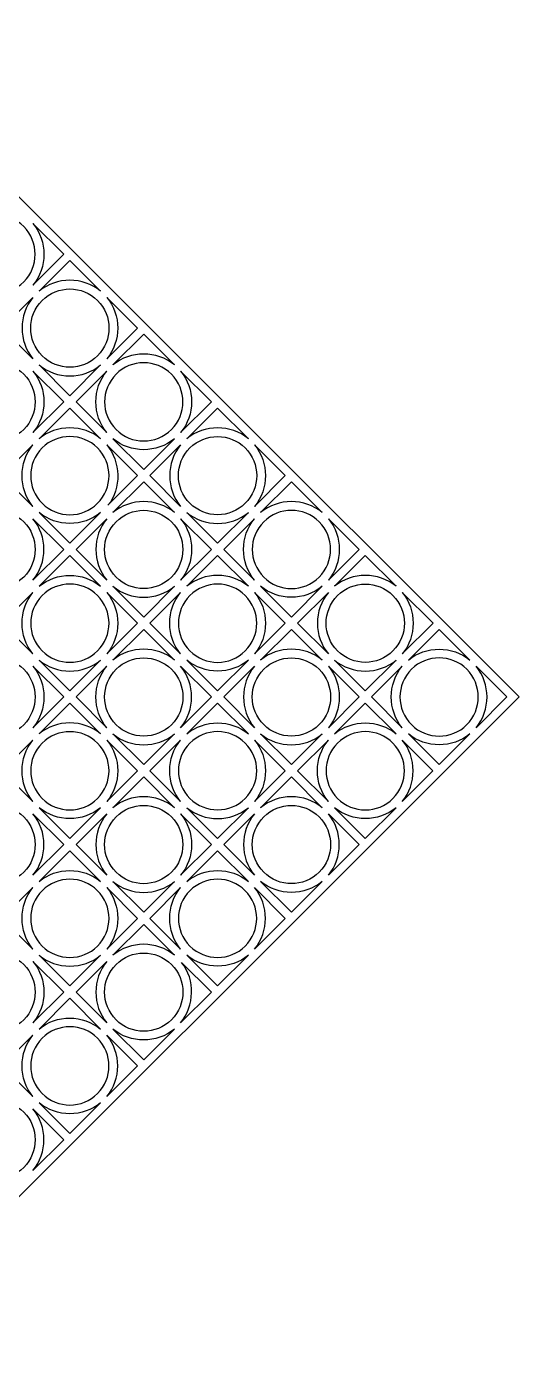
# Model space of a CAD drawing. Header units: centimetres. Extents: x -323 to 323, y -154 to 154.
# Drawn here: x -127.7 to -14.6, y -154.1 to 154.1 of the extents above; entities that cross this region are included whole.
import ezdxf

# ---------------------------------------------------------------- set-up
doc = ezdxf.new("R2010")
doc.units = ezdxf.units.CM
doc.header["$MEASUREMENT"] = 0
doc.layers.add('layer 1', color=7, linetype='Continuous')

msp = doc.modelspace()

# ---------------------------------------------------------------- linework, layer by layer
at = {"layer": 'layer 1', "color": 250}
for points, knots in [([(-168.76923, -154.14938), (-168.76923, -154.14938), (-322.91834, -0.00025), (-322.91834, -0.00025), (-322.91834, -0.00025), (-322.91834, -0.00025), (-168.76863, 154.14937), (-168.76863, 154.14937), (-168.76863, 154.14937), (-168.76863, 154.14937), (-14.61956, 0.0003), (-14.61956, 0.0003), (-14.61956, 0.0003), (-14.61956, 0.0003), (-168.76923, -154.14938), (-168.76923, -154.14938)], [0, 0, 0, 0, 0.2, 0.2, 0.2, 0.2, 0.4, 0.4, 0.4, 0.4, 0.6, 0.6, 0.6, 0.6, 1, 1, 1, 1]), ([(-128.46383, 108.18734), (-124.95079, 104.67435), (-124.95081, 98.97299), (-128.46378, 95.45996), (-128.46378, 95.45996), (-131.9768, 91.94691), (-137.67815, 91.94693), (-141.19118, 95.45992), (-141.19118, 95.45992), (-144.70419, 98.9729), (-144.70424, 104.67426), (-141.19125, 108.18728), (-141.19125, 108.18728), (-137.69679, 111.68176), (-131.95832, 111.68183), (-128.46383, 108.18734)], [0, 0, 0, 0, 0.2, 0.2, 0.2, 0.2, 0.4, 0.4, 0.4, 0.4, 0.6, 0.6, 0.6, 0.6, 1, 1, 1, 1]), ([(-126.34214, 94.75249), (-122.99286, 98.77226), (-122.99291, 104.875), (-126.34216, 108.89477), (-126.34216, 108.89477), (-126.34216, 108.89477), (-119.27102, 101.82363), (-119.27102, 101.82363), (-119.27102, 101.82363), (-119.27102, 101.82363), (-126.34214, 94.75249), (-126.34214, 94.75249)], [0, 0, 0, 0, 0.25, 0.25, 0.25, 0.25, 0.5, 0.5, 0.5, 0.5, 1, 1, 1, 1]), ([(-124.92812, 93.33842), (-120.90832, 96.68773), (-114.80558, 96.68768), (-110.78581, 93.33842), (-110.78581, 93.33842), (-110.78581, 93.33842), (-117.85696, 100.40957), (-117.85696, 100.40957), (-117.85696, 100.40957), (-117.85696, 100.40957), (-124.92812, 93.33842), (-124.92812, 93.33842)], [0, 0, 0, 0, 0.25, 0.25, 0.25, 0.25, 0.5, 0.5, 0.5, 0.5, 1, 1, 1, 1]), ([(-111.49323, 91.21674), (-115.00625, 94.72975), (-120.70756, 94.7298), (-124.22061, 91.2168), (-124.22061, 91.2168), (-127.73367, 87.70377), (-127.73365, 82.00242), (-124.22066, 78.4894), (-124.22066, 78.4894), (-120.70766, 74.97637), (-115.0063, 74.97637), (-111.49328, 78.48934), (-111.49328, 78.48934), (-107.99884, 81.98379), (-107.99876, 87.72226), (-111.49323, 91.21674)], [0, 0, 0, 0, 0.2, 0.2, 0.2, 0.2, 0.4, 0.4, 0.4, 0.4, 0.6, 0.6, 0.6, 0.6, 1, 1, 1, 1]), ([(-126.34231, 77.78192), (-129.69156, 81.80164), (-129.69158, 87.90447), (-126.34233, 91.92421), (-126.34233, 91.92421), (-126.34233, 91.92421), (-133.41346, 84.85306), (-133.41346, 84.85306), (-133.41346, 84.85306), (-133.41346, 84.85306), (-126.34231, 77.78192), (-126.34231, 77.78192)], [0, 0, 0, 0, 0.25, 0.25, 0.25, 0.25, 0.5, 0.5, 0.5, 0.5, 1, 1, 1, 1]), ([(-109.37161, 77.78193), (-106.02234, 81.8017), (-106.02231, 87.90443), (-109.37159, 91.9242), (-109.37159, 91.9242), (-109.37159, 91.9242), (-102.30045, 84.85306), (-102.30045, 84.85306), (-102.30045, 84.85306), (-102.30045, 84.85306), (-109.37161, 77.78193), (-109.37161, 77.78193)], [0, 0, 0, 0, 0.25, 0.25, 0.25, 0.25, 0.5, 0.5, 0.5, 0.5, 1, 1, 1, 1]), ([(-107.95752, 76.36785), (-103.93774, 79.71714), (-97.83506, 79.71712), (-93.81525, 76.36787), (-93.81525, 76.36787), (-93.81525, 76.36787), (-100.88639, 83.439), (-100.88639, 83.439), (-100.88639, 83.439), (-100.88639, 83.439), (-107.95752, 76.36785), (-107.95752, 76.36785)], [0, 0, 0, 0, 0.25, 0.25, 0.25, 0.25, 0.5, 0.5, 0.5, 0.5, 1, 1, 1, 1]), ([(-128.4638, 74.24618), (-131.9768, 77.75924), (-137.67817, 77.75919), (-141.19118, 74.24623), (-141.19118, 74.24623), (-144.70422, 70.73322), (-144.70423, 65.03184), (-141.19122, 61.51884), (-141.19122, 61.51884), (-137.67821, 58.0058), (-131.97686, 58.0058), (-128.46384, 61.51879), (-128.46384, 61.51879), (-124.96937, 65.01323), (-124.96933, 70.75171), (-128.4638, 74.24618)], [0, 0, 0, 0, 0.2, 0.2, 0.2, 0.2, 0.4, 0.4, 0.4, 0.4, 0.6, 0.6, 0.6, 0.6, 1, 1, 1, 1]), ([(-94.52271, 74.24622), (-91.00966, 70.73322), (-91.00968, 65.03187), (-94.52266, 61.51884), (-94.52266, 61.51884), (-98.03569, 58.0058), (-103.73701, 58.00577), (-107.25006, 61.51879), (-107.25006, 61.51879), (-110.76309, 65.0318), (-110.7631, 70.73316), (-107.2501, 74.24618), (-107.2501, 74.24618), (-103.75567, 77.74064), (-98.01718, 77.74069), (-94.52271, 74.24622)], [0, 0, 0, 0, 0.2, 0.2, 0.2, 0.2, 0.4, 0.4, 0.4, 0.4, 0.6, 0.6, 0.6, 0.6, 1, 1, 1, 1]), ([(-126.34217, 60.81137), (-122.99288, 64.83112), (-122.99288, 70.93387), (-126.34215, 74.95364), (-126.34215, 74.95364), (-126.34215, 74.95364), (-119.27101, 67.8825), (-119.27101, 67.8825), (-119.27101, 67.8825), (-119.27101, 67.8825), (-126.34217, 60.81137), (-126.34217, 60.81137)], [0, 0, 0, 0, 0.25, 0.25, 0.25, 0.25, 0.5, 0.5, 0.5, 0.5, 1, 1, 1, 1]), ([(-110.78581, 76.36772), (-114.80558, 73.01842), (-120.90833, 73.01845), (-124.92811, 76.36773), (-124.92811, 76.36773), (-124.92811, 76.36773), (-117.85695, 69.29657), (-117.85695, 69.29657), (-117.85695, 69.29657), (-117.85695, 69.29657), (-110.78581, 76.36772), (-110.78581, 76.36772)], [0, 0, 0, 0, 0.25, 0.25, 0.25, 0.25, 0.5, 0.5, 0.5, 0.5, 1, 1, 1, 1]), ([(-109.37174, 74.95364), (-112.72103, 70.93387), (-112.72096, 64.83112), (-109.37174, 60.81135), (-109.37174, 60.81135), (-109.37174, 60.81135), (-116.44288, 67.88251), (-116.44288, 67.88251), (-116.44288, 67.88251), (-116.44288, 67.88251), (-109.37174, 74.95364), (-109.37174, 74.95364)], [0, 0, 0, 0, 0.25, 0.25, 0.25, 0.25, 0.5, 0.5, 0.5, 0.5, 1, 1, 1, 1]), ([(-92.40102, 60.81135), (-89.05173, 64.83114), (-89.05178, 70.93387), (-92.40103, 74.95365), (-92.40103, 74.95365), (-92.40103, 74.95365), (-85.32989, 67.88251), (-85.32989, 67.88251), (-85.32989, 67.88251), (-85.32989, 67.88251), (-92.40102, 60.81135), (-92.40102, 60.81135)], [0, 0, 0, 0, 0.25, 0.25, 0.25, 0.25, 0.5, 0.5, 0.5, 0.5, 1, 1, 1, 1]), ([(-124.92808, 59.39728), (-120.9083, 62.74656), (-114.8056, 62.74659), (-110.78581, 59.3973), (-110.78581, 59.3973), (-110.78581, 59.3973), (-117.85696, 66.46844), (-117.85696, 66.46844), (-117.85696, 66.46844), (-117.85696, 66.46844), (-124.92808, 59.39728), (-124.92808, 59.39728)], [0, 0, 0, 0, 0.25, 0.25, 0.25, 0.25, 0.5, 0.5, 0.5, 0.5, 1, 1, 1, 1]), ([(-90.98697, 59.39732), (-86.96721, 62.74661), (-80.86443, 62.74652), (-76.84468, 59.3973), (-76.84468, 59.3973), (-76.84468, 59.3973), (-83.91582, 66.46844), (-83.91582, 66.46844), (-83.91582, 66.46844), (-83.91582, 66.46844), (-90.98697, 59.39732), (-90.98697, 59.39732)], [0, 0, 0, 0, 0.25, 0.25, 0.25, 0.25, 0.5, 0.5, 0.5, 0.5, 1, 1, 1, 1]), ([(-111.49328, 57.27566), (-107.98022, 53.76266), (-107.98025, 48.0613), (-111.49322, 44.54827), (-111.49322, 44.54827), (-115.00624, 41.03523), (-120.7076, 41.03524), (-124.22062, 44.54823), (-124.22062, 44.54823), (-127.73365, 48.06121), (-127.73365, 53.7626), (-124.22067, 57.27561), (-124.22067, 57.27561), (-120.72622, 60.77009), (-114.98773, 60.77011), (-111.49328, 57.27566)], [0, 0, 0, 0, 0.2, 0.2, 0.2, 0.2, 0.4, 0.4, 0.4, 0.4, 0.6, 0.6, 0.6, 0.6, 1, 1, 1, 1]), ([(-107.95754, 59.39716), (-103.93781, 56.04789), (-97.83499, 56.04787), (-93.81525, 59.39713), (-93.81525, 59.39713), (-93.81525, 59.39713), (-100.88639, 52.326), (-100.88639, 52.326), (-100.88639, 52.326), (-100.88639, 52.326), (-107.95754, 59.39716), (-107.95754, 59.39716)], [0, 0, 0, 0, 0.25, 0.25, 0.25, 0.25, 0.5, 0.5, 0.5, 0.5, 1, 1, 1, 1]), ([(-77.5521, 57.27561), (-81.06507, 60.78866), (-86.76646, 60.78865), (-90.27949, 57.27567), (-90.27949, 57.27567), (-93.79253, 53.76267), (-93.79255, 48.06131), (-90.27954, 44.54827), (-90.27954, 44.54827), (-86.76652, 41.03523), (-81.06519, 41.03523), (-77.55216, 44.54822), (-77.55216, 44.54822), (-74.05769, 48.04266), (-74.05763, 53.78114), (-77.5521, 57.27561)], [0, 0, 0, 0, 0.2, 0.2, 0.2, 0.2, 0.4, 0.4, 0.4, 0.4, 0.6, 0.6, 0.6, 0.6, 1, 1, 1, 1]), ([(-126.34231, 57.98308), (-129.69159, 53.96333), (-129.69155, 47.86055), (-126.3423, 43.84079), (-126.3423, 43.84079), (-126.3423, 43.84079), (-133.41345, 50.91194), (-133.41345, 50.91194), (-133.41345, 50.91194), (-133.41345, 50.91194), (-126.34231, 57.98308), (-126.34231, 57.98308)], [0, 0, 0, 0, 0.25, 0.25, 0.25, 0.25, 0.5, 0.5, 0.5, 0.5, 1, 1, 1, 1]), ([(-109.11446, 44.09793), (-105.89926, 47.95678), (-106.22808, 54.21024), (-109.37159, 57.98308), (-109.37159, 57.98308), (-109.37159, 57.98308), (-102.30046, 50.91194), (-102.30046, 50.91194), (-102.30046, 50.91194), (-102.30046, 50.91194), (-109.11446, 44.09793), (-109.11446, 44.09793)], [0, 0, 0, 0, 0.25, 0.25, 0.25, 0.25, 0.5, 0.5, 0.5, 0.5, 1, 1, 1, 1]), ([(-92.40118, 43.8408), (-95.75041, 47.86052), (-95.75047, 53.96335), (-92.4012, 57.98308), (-92.4012, 57.98308), (-92.4012, 57.98308), (-99.47233, 50.91194), (-99.47233, 50.91194), (-99.47233, 50.91194), (-99.47233, 50.91194), (-92.40118, 43.8408), (-92.40118, 43.8408)], [0, 0, 0, 0, 0.25, 0.25, 0.25, 0.25, 0.5, 0.5, 0.5, 0.5, 1, 1, 1, 1]), ([(-75.43048, 43.84081), (-72.08121, 47.86057), (-72.08118, 53.9633), (-75.43046, 57.98308), (-75.43046, 57.98308), (-75.43046, 57.98308), (-68.35933, 50.91194), (-68.35933, 50.91194), (-68.35933, 50.91194), (-68.35933, 50.91194), (-75.43048, 43.84081), (-75.43048, 43.84081)], [0, 0, 0, 0, 0.25, 0.25, 0.25, 0.25, 0.5, 0.5, 0.5, 0.5, 1, 1, 1, 1]), ([(-107.95754, 42.42675), (-103.93773, 45.77605), (-97.83503, 45.77597), (-93.81524, 42.42673), (-93.81524, 42.42673), (-93.81524, 42.42673), (-100.88639, 49.49787), (-100.88639, 49.49787), (-100.88639, 49.49787), (-100.88639, 49.49787), (-107.95754, 42.42675), (-107.95754, 42.42675)], [0, 0, 0, 0, 0.25, 0.25, 0.25, 0.25, 0.5, 0.5, 0.5, 0.5, 1, 1, 1, 1]), ([(-74.01641, 42.42671), (-69.99664, 45.77598), (-63.8939, 45.77604), (-59.87413, 42.42676), (-59.87413, 42.42676), (-59.87413, 42.42676), (-66.94525, 49.49788), (-66.94525, 49.49788), (-66.94525, 49.49788), (-66.94525, 49.49788), (-74.01641, 42.42671), (-74.01641, 42.42671)], [0, 0, 0, 0, 0.25, 0.25, 0.25, 0.25, 0.5, 0.5, 0.5, 0.5, 1, 1, 1, 1]), ([(-141.19138, 27.57756), (-137.82418, 24.21036), (-131.72335, 24.31819), (-128.464, 27.5775), (-128.464, 27.5775), (-124.95095, 31.09052), (-124.95096, 36.79188), (-128.46395, 40.3049), (-128.46395, 40.3049), (-131.97694, 43.81794), (-137.67833, 43.81792), (-141.19133, 40.30495), (-141.19133, 40.30495), (-144.6858, 36.81051), (-144.68585, 31.07202), (-141.19138, 27.57756)], [0, 0, 0, 0, 0.2, 0.2, 0.2, 0.2, 0.4, 0.4, 0.4, 0.4, 0.6, 0.6, 0.6, 0.6, 1, 1, 1, 1]), ([(-94.52267, 40.30505), (-98.03566, 43.8181), (-103.73703, 43.81808), (-107.25006, 40.30511), (-107.25006, 40.30511), (-110.7631, 36.79209), (-110.76309, 31.09073), (-107.2501, 27.57771), (-107.2501, 27.57771), (-103.73825, 24.06586), (-98.02888, 24.07153), (-94.52272, 27.57766), (-94.52272, 27.57766), (-91.02826, 31.0721), (-91.0282, 36.81058), (-94.52267, 40.30505)], [0, 0, 0, 0, 0.2, 0.2, 0.2, 0.2, 0.4, 0.4, 0.4, 0.4, 0.6, 0.6, 0.6, 0.6, 1, 1, 1, 1]), ([(-60.58158, 40.3051), (-57.06853, 36.79211), (-57.06856, 31.09074), (-60.58153, 27.57772), (-60.58153, 27.57772), (-64.09456, 24.06466), (-69.79588, 24.06468), (-73.30892, 27.57768), (-73.30892, 27.57768), (-76.82195, 31.09067), (-76.82197, 36.79203), (-73.30897, 40.30505), (-73.30897, 40.30505), (-69.81452, 43.79953), (-64.07608, 43.79957), (-60.58158, 40.3051)], [0, 0, 0, 0, 0.2, 0.2, 0.2, 0.2, 0.4, 0.4, 0.4, 0.4, 0.6, 0.6, 0.6, 0.6, 1, 1, 1, 1]), ([(-126.34231, 41.01236), (-122.99303, 36.99262), (-122.99303, 30.88983), (-126.34229, 26.87009), (-126.34229, 26.87009), (-126.34229, 26.87009), (-119.27115, 33.94123), (-119.27115, 33.94123), (-119.27115, 33.94123), (-119.27115, 33.94123), (-126.34231, 41.01236), (-126.34231, 41.01236)], [0, 0, 0, 0, 0.25, 0.25, 0.25, 0.25, 0.5, 0.5, 0.5, 0.5, 1, 1, 1, 1]), ([(-124.92809, 42.42659), (-120.90834, 39.07732), (-114.80556, 39.0773), (-110.78582, 42.42656), (-110.78582, 42.42656), (-110.78582, 42.42656), (-117.85696, 35.35543), (-117.85696, 35.35543), (-117.85696, 35.35543), (-117.85696, 35.35543), (-124.92809, 42.42659), (-124.92809, 42.42659)], [0, 0, 0, 0, 0.25, 0.25, 0.25, 0.25, 0.5, 0.5, 0.5, 0.5, 1, 1, 1, 1]), ([(-109.37174, 26.87024), (-112.72098, 30.88996), (-112.72102, 36.99277), (-109.37177, 41.01252), (-109.37177, 41.01252), (-109.37177, 41.01252), (-116.4429, 33.94137), (-116.4429, 33.94137), (-116.4429, 33.94137), (-116.4429, 33.94137), (-109.37174, 26.87024), (-109.37174, 26.87024)], [0, 0, 0, 0, 0.25, 0.25, 0.25, 0.25, 0.5, 0.5, 0.5, 0.5, 1, 1, 1, 1]), ([(-92.40105, 26.87024), (-89.05179, 30.88998), (-89.05172, 36.99274), (-92.40102, 41.01251), (-92.40102, 41.01251), (-92.40102, 41.01251), (-85.32989, 33.94137), (-85.32989, 33.94137), (-85.32989, 33.94137), (-85.32989, 33.94137), (-92.40105, 26.87024), (-92.40105, 26.87024)], [0, 0, 0, 0, 0.25, 0.25, 0.25, 0.25, 0.5, 0.5, 0.5, 0.5, 1, 1, 1, 1]), ([(-76.8447, 42.42658), (-80.86444, 39.0773), (-86.96722, 39.07735), (-90.98698, 42.42659), (-90.98698, 42.42659), (-90.98698, 42.42659), (-83.91582, 35.35544), (-83.91582, 35.35544), (-83.91582, 35.35544), (-83.91582, 35.35544), (-76.8447, 42.42658), (-76.8447, 42.42658)], [0, 0, 0, 0, 0.25, 0.25, 0.25, 0.25, 0.5, 0.5, 0.5, 0.5, 1, 1, 1, 1]), ([(-75.43061, 41.01252), (-78.77988, 36.99275), (-78.77986, 30.89), (-75.4306, 26.87024), (-75.4306, 26.87024), (-75.4306, 26.87024), (-82.50176, 33.94138), (-82.50176, 33.94138), (-82.50176, 33.94138), (-82.50176, 33.94138), (-75.43061, 41.01252), (-75.43061, 41.01252)], [0, 0, 0, 0, 0.25, 0.25, 0.25, 0.25, 0.5, 0.5, 0.5, 0.5, 1, 1, 1, 1]), ([(-58.45989, 26.87024), (-55.11058, 30.89005), (-55.11068, 36.99272), (-58.45991, 41.01253), (-58.45991, 41.01253), (-58.45991, 41.01253), (-51.38876, 33.94139), (-51.38876, 33.94139), (-51.38876, 33.94139), (-51.38876, 33.94139), (-58.45989, 26.87024), (-58.45989, 26.87024)], [0, 0, 0, 0, 0.25, 0.25, 0.25, 0.25, 0.5, 0.5, 0.5, 0.5, 1, 1, 1, 1]), ([(-110.78597, 25.45602), (-114.80568, 28.80526), (-120.90849, 28.8053), (-124.92824, 25.45604), (-124.92824, 25.45604), (-124.92824, 25.45604), (-117.85709, 32.52718), (-117.85709, 32.52718), (-117.85709, 32.52718), (-117.85709, 32.52718), (-110.78597, 25.45602), (-110.78597, 25.45602)], [0, 0, 0, 0, 0.25, 0.25, 0.25, 0.25, 0.5, 0.5, 0.5, 0.5, 1, 1, 1, 1]), ([(-90.98695, 25.45616), (-86.96719, 28.80545), (-80.86445, 28.80546), (-76.84468, 25.45619), (-76.84468, 25.45619), (-76.84468, 25.45619), (-83.91582, 32.52732), (-83.91582, 32.52732), (-83.91582, 32.52732), (-83.91582, 32.52732), (-90.98695, 25.45616), (-90.98695, 25.45616)], [0, 0, 0, 0, 0.25, 0.25, 0.25, 0.25, 0.5, 0.5, 0.5, 0.5, 1, 1, 1, 1]), ([(-57.04584, 25.45619), (-53.02608, 28.80547), (-46.92332, 28.80542), (-42.90356, 25.45619), (-42.90356, 25.45619), (-42.90356, 25.45619), (-49.97468, 32.52731), (-49.97468, 32.52731), (-49.97468, 32.52731), (-49.97468, 32.52731), (-57.04584, 25.45619), (-57.04584, 25.45619)], [0, 0, 0, 0, 0.25, 0.25, 0.25, 0.25, 0.5, 0.5, 0.5, 0.5, 1, 1, 1, 1]), ([(-124.22077, 10.60695), (-127.73382, 14.11994), (-127.73381, 19.8213), (-124.22083, 23.33433), (-124.22083, 23.33433), (-120.70781, 26.84738), (-115.00645, 26.84737), (-111.49343, 23.33438), (-111.49343, 23.33438), (-107.9804, 19.82137), (-107.9804, 14.12001), (-111.49338, 10.607), (-111.49338, 10.607), (-114.98782, 7.11253), (-120.72631, 7.11246), (-124.22077, 10.60695)], [0, 0, 0, 0, 0.2, 0.2, 0.2, 0.2, 0.4, 0.4, 0.4, 0.4, 0.6, 0.6, 0.6, 0.6, 1, 1, 1, 1]), ([(-93.81525, 25.45602), (-97.83503, 22.10675), (-103.93776, 22.10676), (-107.95754, 25.45603), (-107.95754, 25.45603), (-107.95754, 25.45603), (-100.88639, 18.38488), (-100.88639, 18.38488), (-100.88639, 18.38488), (-100.88639, 18.38488), (-93.81525, 25.45602), (-93.81525, 25.45602)], [0, 0, 0, 0, 0.25, 0.25, 0.25, 0.25, 0.5, 0.5, 0.5, 0.5, 1, 1, 1, 1]), ([(-77.55214, 23.33454), (-74.0391, 19.82156), (-74.0391, 14.12017), (-77.5521, 10.60715), (-77.5521, 10.60715), (-81.06511, 7.09411), (-86.76646, 7.09411), (-90.27948, 10.60711), (-90.27948, 10.60711), (-93.79251, 14.12011), (-93.79253, 19.82146), (-90.27954, 23.33449), (-90.27954, 23.33449), (-86.78511, 26.82894), (-81.0466, 26.829), (-77.55214, 23.33454)], [0, 0, 0, 0, 0.2, 0.2, 0.2, 0.2, 0.4, 0.4, 0.4, 0.4, 0.6, 0.6, 0.6, 0.6, 1, 1, 1, 1]), ([(-74.01641, 25.45602), (-69.99666, 22.1068), (-63.89387, 22.10674), (-59.87411, 25.45601), (-59.87411, 25.45601), (-59.87411, 25.45601), (-66.94525, 18.38488), (-66.94525, 18.38488), (-66.94525, 18.38488), (-66.94525, 18.38488), (-74.01641, 25.45602), (-74.01641, 25.45602)], [0, 0, 0, 0, 0.25, 0.25, 0.25, 0.25, 0.5, 0.5, 0.5, 0.5, 1, 1, 1, 1]), ([(-43.61098, 23.33449), (-47.12396, 26.84754), (-52.82533, 26.84752), (-56.33836, 23.33455), (-56.33836, 23.33455), (-59.85142, 19.82152), (-59.85138, 14.12019), (-56.3384, 10.60715), (-56.3384, 10.60715), (-52.82538, 7.09412), (-47.12406, 7.0941), (-43.61103, 10.60711), (-43.61103, 10.60711), (-40.11658, 14.10153), (-40.11653, 19.84003), (-43.61098, 23.33449)], [0, 0, 0, 0, 0.2, 0.2, 0.2, 0.2, 0.4, 0.4, 0.4, 0.4, 0.6, 0.6, 0.6, 0.6, 1, 1, 1, 1]), ([(-126.34247, 24.04182), (-129.69177, 20.02201), (-129.69169, 13.91931), (-126.34245, 9.89952), (-126.34245, 9.89952), (-126.34245, 9.89952), (-133.41359, 16.97066), (-133.41359, 16.97066), (-133.41359, 16.97066), (-133.41359, 16.97066), (-126.34247, 24.04182), (-126.34247, 24.04182)], [0, 0, 0, 0, 0.25, 0.25, 0.25, 0.25, 0.5, 0.5, 0.5, 0.5, 1, 1, 1, 1]), ([(-109.37174, 9.89953), (-106.02247, 13.91931), (-106.02249, 20.02203), (-109.37175, 24.04182), (-109.37175, 24.04182), (-109.37175, 24.04182), (-102.30061, 16.97066), (-102.30061, 16.97066), (-102.30061, 16.97066), (-102.30061, 16.97066), (-109.37174, 9.89953), (-109.37174, 9.89953)], [0, 0, 0, 0, 0.25, 0.25, 0.25, 0.25, 0.5, 0.5, 0.5, 0.5, 1, 1, 1, 1]), ([(-92.40117, 24.04196), (-95.75046, 20.0222), (-95.75041, 13.91943), (-92.40117, 9.89967), (-92.40117, 9.89967), (-92.40117, 9.89967), (-99.47232, 16.97083), (-99.47232, 16.97083), (-99.47232, 16.97083), (-99.47232, 16.97083), (-92.40117, 24.04196), (-92.40117, 24.04196)], [0, 0, 0, 0, 0.25, 0.25, 0.25, 0.25, 0.5, 0.5, 0.5, 0.5, 1, 1, 1, 1]), ([(-75.43045, 9.89967), (-72.08115, 13.91946), (-72.08121, 20.02219), (-75.43046, 24.04196), (-75.43046, 24.04196), (-75.43046, 24.04196), (-68.35933, 16.97083), (-68.35933, 16.97083), (-68.35933, 16.97083), (-68.35933, 16.97083), (-75.43045, 9.89967), (-75.43045, 9.89967)], [0, 0, 0, 0, 0.25, 0.25, 0.25, 0.25, 0.5, 0.5, 0.5, 0.5, 1, 1, 1, 1]), ([(-58.46005, 9.89968), (-61.80928, 13.91941), (-61.80935, 20.02222), (-58.46008, 24.04196), (-58.46008, 24.04196), (-58.46008, 24.04196), (-65.5312, 16.97082), (-65.5312, 16.97082), (-65.5312, 16.97082), (-65.5312, 16.97082), (-58.46005, 9.89968), (-58.46005, 9.89968)], [0, 0, 0, 0, 0.25, 0.25, 0.25, 0.25, 0.5, 0.5, 0.5, 0.5, 1, 1, 1, 1]), ([(-41.48936, 9.89969), (-38.14008, 13.91947), (-38.14003, 20.02217), (-41.48934, 24.04196), (-41.48934, 24.04196), (-41.48934, 24.04196), (-34.41819, 16.97082), (-34.41819, 16.97082), (-34.41819, 16.97082), (-34.41819, 16.97082), (-41.48936, 9.89969), (-41.48936, 9.89969)], [0, 0, 0, 0, 0.25, 0.25, 0.25, 0.25, 0.5, 0.5, 0.5, 0.5, 1, 1, 1, 1]), ([(-107.95767, 8.48547), (-103.93789, 11.83473), (-97.83515, 11.83472), (-93.81538, 8.48546), (-93.81538, 8.48546), (-93.81538, 8.48546), (-100.88653, 15.55661), (-100.88653, 15.55661), (-100.88653, 15.55661), (-100.88653, 15.55661), (-107.95767, 8.48547), (-107.95767, 8.48547)], [0, 0, 0, 0, 0.25, 0.25, 0.25, 0.25, 0.5, 0.5, 0.5, 0.5, 1, 1, 1, 1]), ([(-74.01641, 8.48563), (-69.99663, 11.83491), (-63.89386, 11.83487), (-59.87411, 8.48562), (-59.87411, 8.48562), (-59.87411, 8.48562), (-66.94525, 15.55675), (-66.94525, 15.55675), (-66.94525, 15.55675), (-66.94525, 15.55675), (-74.01641, 8.48563), (-74.01641, 8.48563)], [0, 0, 0, 0, 0.25, 0.25, 0.25, 0.25, 0.5, 0.5, 0.5, 0.5, 1, 1, 1, 1]), ([(-25.93304, 8.48564), (-29.95282, 11.83491), (-36.05554, 11.8349), (-40.07533, 8.48564), (-40.07533, 8.48564), (-40.07533, 8.48564), (-33.00418, 15.55679), (-33.00418, 15.55679), (-33.00418, 15.55679), (-33.00418, 15.55679), (-25.93304, 8.48564), (-25.93304, 8.48564)], [0, 0, 0, 0, 0.25, 0.25, 0.25, 0.25, 0.5, 0.5, 0.5, 0.5, 1, 1, 1, 1]), ([(-128.46394, 6.36379), (-131.97692, 9.87683), (-137.6783, 9.87681), (-141.19132, 6.36384), (-141.19132, 6.36384), (-144.70439, 2.85081), (-144.70436, -2.85054), (-141.19136, -6.36356), (-141.19136, -6.36356), (-137.67836, -9.87659), (-131.97702, -9.8766), (-128.464, -6.36361), (-128.464, -6.36361), (-124.96952, -2.86917), (-124.96946, 2.86931), (-128.46394, 6.36379)], [0, 0, 0, 0, 0.2, 0.2, 0.2, 0.2, 0.4, 0.4, 0.4, 0.4, 0.6, 0.6, 0.6, 0.6, 1, 1, 1, 1]), ([(-107.25025, -6.36356), (-103.73596, -9.87791), (-98.03259, -9.87329), (-94.52286, -6.36362), (-94.52286, -6.36362), (-91.00853, -2.84931), (-91.01312, 2.85405), (-94.52282, 6.36378), (-94.52282, 6.36378), (-98.03584, 9.87683), (-103.73719, 9.87681), (-107.2502, 6.36383), (-107.2502, 6.36383), (-110.74466, 2.86939), (-110.74472, -2.86908), (-107.25025, -6.36356)], [0, 0, 0, 0, 0.2, 0.2, 0.2, 0.2, 0.4, 0.4, 0.4, 0.4, 0.6, 0.6, 0.6, 0.6, 1, 1, 1, 1]), ([(-60.58155, 6.36393), (-64.09452, 9.87699), (-69.7959, 9.87695), (-73.30892, 6.36399), (-73.30892, 6.36399), (-76.82199, 2.85096), (-76.82196, -2.85039), (-73.30896, -6.36341), (-73.30896, -6.36341), (-69.79595, -9.87645), (-64.09461, -9.87645), (-60.58159, -6.36346), (-60.58159, -6.36346), (-57.08713, -2.86903), (-57.08707, 2.86948), (-60.58155, 6.36393)], [0, 0, 0, 0, 0.2, 0.2, 0.2, 0.2, 0.4, 0.4, 0.4, 0.4, 0.6, 0.6, 0.6, 0.6, 1, 1, 1, 1]), ([(-26.64047, -6.36338), (-30.15345, -9.87643), (-35.85482, -9.87641), (-39.36785, -6.36344), (-39.36785, -6.36344), (-42.88091, -2.85041), (-42.88087, 2.85092), (-39.36789, 6.36396), (-39.36789, 6.36396), (-35.85487, 9.87699), (-30.15355, 9.87701), (-26.64051, 6.36401), (-26.64051, 6.36401), (-23.14606, 2.86958), (-23.14601, -2.86892), (-26.64047, -6.36338)], [0, 0, 0, 0, 0.2, 0.2, 0.2, 0.2, 0.4, 0.4, 0.4, 0.4, 0.6, 0.6, 0.6, 0.6, 1, 1, 1, 1]), ([(-126.34231, -7.07102), (-122.99305, -3.05126), (-122.993, 3.05146), (-126.34229, 7.07125), (-126.34229, 7.07125), (-126.34229, 7.07125), (-119.27115, 0.00011), (-119.27115, 0.00011), (-119.27115, 0.00011), (-119.27115, 0.00011), (-126.34231, -7.07102), (-126.34231, -7.07102)], [0, 0, 0, 0, 0.25, 0.25, 0.25, 0.25, 0.5, 0.5, 0.5, 0.5, 1, 1, 1, 1]), ([(-110.78597, 8.48533), (-114.8057, 5.13606), (-120.90847, 5.136), (-124.92823, 8.4853), (-124.92823, 8.4853), (-124.92823, 8.4853), (-117.85709, 1.41417), (-117.85709, 1.41417), (-117.85709, 1.41417), (-117.85709, 1.41417), (-110.78597, 8.48533), (-110.78597, 8.48533)], [0, 0, 0, 0, 0.25, 0.25, 0.25, 0.25, 0.5, 0.5, 0.5, 0.5, 1, 1, 1, 1]), ([(-109.37187, 7.07125), (-112.72114, 3.05149), (-112.72117, -3.05126), (-109.37189, -7.07102), (-109.37189, -7.07102), (-109.37189, -7.07102), (-116.44303, 0.00011), (-116.44303, 0.00011), (-116.44303, 0.00011), (-116.44303, 0.00011), (-109.37187, 7.07125), (-109.37187, 7.07125)], [0, 0, 0, 0, 0.25, 0.25, 0.25, 0.25, 0.5, 0.5, 0.5, 0.5, 1, 1, 1, 1]), ([(-92.40117, 7.07125), (-89.05194, 3.05152), (-89.05186, -3.05128), (-92.40115, -7.07103), (-92.40115, -7.07103), (-92.40115, -7.07103), (-85.33002, 0.00011), (-85.33002, 0.00011), (-85.33002, 0.00011), (-85.33002, 0.00011), (-92.40117, 7.07125), (-92.40117, 7.07125)], [0, 0, 0, 0, 0.25, 0.25, 0.25, 0.25, 0.5, 0.5, 0.5, 0.5, 1, 1, 1, 1]), ([(-90.98696, 8.48547), (-86.96722, 5.13622), (-80.86442, 5.13618), (-76.84468, 8.48545), (-76.84468, 8.48545), (-76.84468, 8.48545), (-83.91582, 1.41431), (-83.91582, 1.41431), (-83.91582, 1.41431), (-83.91582, 1.41431), (-90.98696, 8.48547), (-90.98696, 8.48547)], [0, 0, 0, 0, 0.25, 0.25, 0.25, 0.25, 0.5, 0.5, 0.5, 0.5, 1, 1, 1, 1]), ([(-75.43061, -7.07088), (-78.77986, -3.05114), (-78.77989, 3.05166), (-75.43063, 7.0714), (-75.43063, 7.0714), (-75.43063, 7.0714), (-82.50176, 0.00026), (-82.50176, 0.00026), (-82.50176, 0.00026), (-82.50176, 0.00026), (-75.43061, -7.07088), (-75.43061, -7.07088)], [0, 0, 0, 0, 0.25, 0.25, 0.25, 0.25, 0.5, 0.5, 0.5, 0.5, 1, 1, 1, 1]), ([(-58.45991, -7.07088), (-55.11063, -3.05113), (-55.11061, 3.05162), (-58.45989, 7.07139), (-58.45989, 7.07139), (-58.45989, 7.07139), (-51.38876, 0.00026), (-51.38876, 0.00026), (-51.38876, 0.00026), (-51.38876, 0.00026), (-58.45991, -7.07088), (-58.45991, -7.07088)], [0, 0, 0, 0, 0.25, 0.25, 0.25, 0.25, 0.5, 0.5, 0.5, 0.5, 1, 1, 1, 1]), ([(-42.90355, 8.48547), (-46.92332, 5.13618), (-53.02608, 5.13621), (-57.04584, 8.48547), (-57.04584, 8.48547), (-57.04584, 8.48547), (-49.97469, 1.41432), (-49.97469, 1.41432), (-49.97469, 1.41432), (-49.97469, 1.41432), (-42.90355, 8.48547), (-42.90355, 8.48547)], [0, 0, 0, 0, 0.25, 0.25, 0.25, 0.25, 0.5, 0.5, 0.5, 0.5, 1, 1, 1, 1]), ([(-41.48954, 7.07143), (-44.83877, 3.0517), (-44.83884, -3.05111), (-41.48956, -7.07085), (-41.48956, -7.07085), (-41.48956, -7.07085), (-48.56069, 0.00029), (-48.56069, 0.00029), (-48.56069, 0.00029), (-48.56069, 0.00029), (-41.48954, 7.07143), (-41.48954, 7.07143)], [0, 0, 0, 0, 0.25, 0.25, 0.25, 0.25, 0.5, 0.5, 0.5, 0.5, 1, 1, 1, 1]), ([(-24.51884, 7.07142), (-21.16958, 3.05164), (-21.16951, -3.05105), (-24.51882, -7.07085), (-24.51882, -7.07085), (-24.51882, -7.07085), (-17.44768, 0.00029), (-17.44768, 0.00029), (-17.44768, 0.00029), (-17.44768, 0.00029), (-24.51884, 7.07142), (-24.51884, 7.07142)], [0, 0, 0, 0, 0.25, 0.25, 0.25, 0.25, 0.5, 0.5, 0.5, 0.5, 1, 1, 1, 1]), ([(-124.92822, -8.4851), (-120.90845, -5.13583), (-114.80573, -5.1358), (-110.78595, -8.48508), (-110.78595, -8.48508), (-110.78595, -8.48508), (-117.85709, -1.41394), (-117.85709, -1.41394), (-117.85709, -1.41394), (-117.85709, -1.41394), (-124.92822, -8.4851), (-124.92822, -8.4851)], [0, 0, 0, 0, 0.25, 0.25, 0.25, 0.25, 0.5, 0.5, 0.5, 0.5, 1, 1, 1, 1]), ([(-76.84482, -8.4851), (-80.86457, -5.13585), (-86.96735, -5.13581), (-90.98711, -8.48507), (-90.98711, -8.48507), (-90.98711, -8.48507), (-83.91596, -1.41394), (-83.91596, -1.41394), (-83.91596, -1.41394), (-83.91596, -1.41394), (-76.84482, -8.4851), (-76.84482, -8.4851)], [0, 0, 0, 0, 0.25, 0.25, 0.25, 0.25, 0.5, 0.5, 0.5, 0.5, 1, 1, 1, 1]), ([(-42.90415, -8.48548), (-46.92393, -5.1362), (-53.02665, -5.1362), (-57.04644, -8.48548), (-57.04644, -8.48548), (-57.04644, -8.48548), (-49.97529, -1.41432), (-49.97529, -1.41432), (-49.97529, -1.41432), (-49.97529, -1.41432), (-42.90415, -8.48548), (-42.90415, -8.48548)], [0, 0, 0, 0, 0.25, 0.25, 0.25, 0.25, 0.5, 0.5, 0.5, 0.5, 1, 1, 1, 1]), ([(-111.49341, -10.60673), (-107.98035, -14.1197), (-107.98038, -19.82108), (-111.49335, -23.33411), (-111.49335, -23.33411), (-115.0063, -26.84709), (-120.70765, -26.84723), (-124.22075, -23.33415), (-124.22075, -23.33415), (-127.73378, -19.82116), (-127.7338, -14.1198), (-124.2208, -10.60678), (-124.2208, -10.60678), (-120.72637, -7.11231), (-114.98788, -7.11226), (-111.49341, -10.60673)], [0, 0, 0, 0, 0.2, 0.2, 0.2, 0.2, 0.4, 0.4, 0.4, 0.4, 0.6, 0.6, 0.6, 0.6, 1, 1, 1, 1]), ([(-93.81538, -8.48526), (-97.83516, -11.83455), (-103.9379, -11.8345), (-107.95767, -8.48524), (-107.95767, -8.48524), (-107.95767, -8.48524), (-100.88653, -15.55638), (-100.88653, -15.55638), (-100.88653, -15.55638), (-100.88653, -15.55638), (-93.81538, -8.48526), (-93.81538, -8.48526)], [0, 0, 0, 0, 0.25, 0.25, 0.25, 0.25, 0.5, 0.5, 0.5, 0.5, 1, 1, 1, 1]), ([(-90.27964, -23.33417), (-93.79465, -19.81915), (-93.7744, -14.10155), (-90.2797, -10.60678), (-90.2797, -10.60678), (-86.76667, -7.09375), (-81.06533, -7.09374), (-77.5523, -10.60674), (-77.5523, -10.60674), (-74.03926, -14.11975), (-74.03926, -19.8211), (-77.55225, -23.33412), (-77.55225, -23.33412), (-81.04672, -26.8286), (-86.78515, -26.82863), (-90.27964, -23.33417)], [0, 0, 0, 0, 0.2, 0.2, 0.2, 0.2, 0.4, 0.4, 0.4, 0.4, 0.6, 0.6, 0.6, 0.6, 1, 1, 1, 1]), ([(-59.87412, -8.4851), (-63.89391, -11.83435), (-69.99661, -11.83436), (-74.01641, -8.48509), (-74.01641, -8.48509), (-74.01641, -8.48509), (-66.94525, -15.55624), (-66.94525, -15.55624), (-66.94525, -15.55624), (-66.94525, -15.55624), (-59.87412, -8.4851), (-59.87412, -8.4851)], [0, 0, 0, 0, 0.25, 0.25, 0.25, 0.25, 0.5, 0.5, 0.5, 0.5, 1, 1, 1, 1]), ([(-43.61158, -23.33449), (-47.12457, -26.84755), (-52.82594, -26.84753), (-56.33896, -23.33456), (-56.33896, -23.33456), (-59.85202, -19.82152), (-59.85198, -14.12019), (-56.339, -10.60716), (-56.339, -10.60716), (-52.82599, -7.09412), (-47.12466, -7.0941), (-43.61163, -10.60711), (-43.61163, -10.60711), (-40.11718, -14.10153), (-40.11713, -19.84004), (-43.61158, -23.33449)], [0, 0, 0, 0, 0.2, 0.2, 0.2, 0.2, 0.4, 0.4, 0.4, 0.4, 0.6, 0.6, 0.6, 0.6, 1, 1, 1, 1]), ([(-40.07533, -8.48508), (-36.05555, -11.83437), (-29.95281, -11.83431), (-25.93304, -8.48507), (-25.93304, -8.48507), (-25.93304, -8.48507), (-33.00417, -15.5562), (-33.00417, -15.5562), (-33.00417, -15.5562), (-33.00417, -15.5562), (-40.07533, -8.48508), (-40.07533, -8.48508)], [0, 0, 0, 0, 0.25, 0.25, 0.25, 0.25, 0.5, 0.5, 0.5, 0.5, 1, 1, 1, 1]), ([(-126.34244, -9.89931), (-129.69172, -13.91906), (-129.69168, -20.02184), (-126.34243, -24.04159), (-126.34243, -24.04159), (-126.34243, -24.04159), (-133.41359, -16.97044), (-133.41359, -16.97044), (-133.41359, -16.97044), (-133.41359, -16.97044), (-126.34244, -9.89931), (-126.34244, -9.89931)], [0, 0, 0, 0, 0.25, 0.25, 0.25, 0.25, 0.5, 0.5, 0.5, 0.5, 1, 1, 1, 1]), ([(-109.37172, -24.04159), (-106.0224, -20.02181), (-106.02249, -13.91906), (-109.37173, -9.8993), (-109.37173, -9.8993), (-109.37173, -9.8993), (-102.30059, -16.97044), (-102.30059, -16.97044), (-102.30059, -16.97044), (-102.30059, -16.97044), (-109.37172, -24.04159), (-109.37172, -24.04159)], [0, 0, 0, 0, 0.25, 0.25, 0.25, 0.25, 0.5, 0.5, 0.5, 0.5, 1, 1, 1, 1]), ([(-92.40134, -9.8993), (-95.75062, -13.91908), (-95.75057, -20.02183), (-92.40132, -24.04159), (-92.40132, -24.04159), (-92.40132, -24.04159), (-99.47246, -16.97045), (-99.47246, -16.97045), (-99.47246, -16.97045), (-99.47246, -16.97045), (-92.40134, -9.8993), (-92.40134, -9.8993)], [0, 0, 0, 0, 0.25, 0.25, 0.25, 0.25, 0.5, 0.5, 0.5, 0.5, 1, 1, 1, 1]), ([(-75.43061, -24.04159), (-72.08131, -20.02183), (-72.08138, -13.91905), (-75.43062, -9.8993), (-75.43062, -9.8993), (-75.43062, -9.8993), (-68.35946, -16.97045), (-68.35946, -16.97045), (-68.35946, -16.97045), (-68.35946, -16.97045), (-75.43061, -24.04159), (-75.43061, -24.04159)], [0, 0, 0, 0, 0.25, 0.25, 0.25, 0.25, 0.5, 0.5, 0.5, 0.5, 1, 1, 1, 1]), ([(-58.46065, -9.89968), (-61.80988, -13.91941), (-61.80995, -20.02222), (-58.46068, -24.04196), (-58.46068, -24.04196), (-58.46068, -24.04196), (-65.5318, -16.97082), (-65.5318, -16.97082), (-65.5318, -16.97082), (-65.5318, -16.97082), (-58.46065, -9.89968), (-58.46065, -9.89968)], [0, 0, 0, 0, 0.25, 0.25, 0.25, 0.25, 0.5, 0.5, 0.5, 0.5, 1, 1, 1, 1]), ([(-41.48995, -9.89969), (-38.14069, -13.91947), (-38.14063, -20.02215), (-41.48994, -24.04197), (-41.48994, -24.04197), (-41.48994, -24.04197), (-34.41879, -16.97082), (-34.41879, -16.97082), (-34.41879, -16.97082), (-34.41879, -16.97082), (-41.48995, -9.89969), (-41.48995, -9.89969)], [0, 0, 0, 0, 0.25, 0.25, 0.25, 0.25, 0.5, 0.5, 0.5, 0.5, 1, 1, 1, 1]), ([(-107.95767, -25.45564), (-103.93789, -22.10635), (-97.83515, -22.1064), (-93.81538, -25.45565), (-93.81538, -25.45565), (-93.81538, -25.45565), (-100.88652, -18.38451), (-100.88652, -18.38451), (-100.88652, -18.38451), (-100.88652, -18.38451), (-107.95767, -25.45564), (-107.95767, -25.45564)], [0, 0, 0, 0, 0.25, 0.25, 0.25, 0.25, 0.5, 0.5, 0.5, 0.5, 1, 1, 1, 1]), ([(-74.01701, -25.45603), (-69.99726, -22.1068), (-63.89448, -22.10674), (-59.87472, -25.45601), (-59.87472, -25.45601), (-59.87472, -25.45601), (-66.94585, -18.38489), (-66.94585, -18.38489), (-66.94585, -18.38489), (-66.94585, -18.38489), (-74.01701, -25.45603), (-74.01701, -25.45603)], [0, 0, 0, 0, 0.25, 0.25, 0.25, 0.25, 0.5, 0.5, 0.5, 0.5, 1, 1, 1, 1]), ([(-141.19151, -40.30483), (-137.67853, -43.8179), (-131.97715, -43.81786), (-128.46413, -40.30489), (-128.46413, -40.30489), (-124.9511, -36.79188), (-124.95107, -31.0905), (-128.46409, -27.5775), (-128.46409, -27.5775), (-131.97709, -24.06446), (-137.67845, -24.06445), (-141.19146, -27.57744), (-141.19146, -27.57744), (-144.68594, -31.07188), (-144.68598, -36.81037), (-141.19151, -40.30483)], [0, 0, 0, 0, 0.2, 0.2, 0.2, 0.2, 0.4, 0.4, 0.4, 0.4, 0.6, 0.6, 0.6, 0.6, 1, 1, 1, 1]), ([(-94.52281, -27.57733), (-98.03578, -24.0643), (-103.73716, -24.0643), (-107.25019, -27.57728), (-107.25019, -27.57728), (-110.76325, -31.09029), (-110.76322, -36.79166), (-107.25023, -40.30467), (-107.25023, -40.30467), (-103.73722, -43.81772), (-98.03587, -43.81771), (-94.52285, -40.30472), (-94.52285, -40.30472), (-91.02839, -36.81029), (-91.02834, -31.0718), (-94.52281, -27.57733)], [0, 0, 0, 0, 0.2, 0.2, 0.2, 0.2, 0.4, 0.4, 0.4, 0.4, 0.6, 0.6, 0.6, 0.6, 1, 1, 1, 1]), ([(-60.58218, -40.30511), (-57.06913, -36.79211), (-57.06916, -31.09075), (-60.58213, -27.57772), (-60.58213, -27.57772), (-64.09515, -24.06465), (-69.79648, -24.06469), (-73.30953, -27.57768), (-73.30953, -27.57768), (-76.82256, -31.09067), (-76.82258, -36.79204), (-73.30957, -40.30506), (-73.30957, -40.30506), (-69.81512, -43.79954), (-64.07668, -43.79957), (-60.58218, -40.30511)], [0, 0, 0, 0, 0.2, 0.2, 0.2, 0.2, 0.4, 0.4, 0.4, 0.4, 0.6, 0.6, 0.6, 0.6, 1, 1, 1, 1]), ([(-126.34244, -26.87001), (-122.99319, -30.88976), (-122.99315, -36.99254), (-126.34242, -41.0123), (-126.34242, -41.0123), (-126.34242, -41.0123), (-119.27129, -33.94115), (-119.27129, -33.94115), (-119.27129, -33.94115), (-119.27129, -33.94115), (-126.34244, -26.87001), (-126.34244, -26.87001)], [0, 0, 0, 0, 0.25, 0.25, 0.25, 0.25, 0.5, 0.5, 0.5, 0.5, 1, 1, 1, 1]), ([(-124.92823, -25.4558), (-120.90848, -28.80505), (-114.8057, -28.80508), (-110.78594, -25.45582), (-110.78594, -25.45582), (-110.78594, -25.45582), (-117.85709, -32.52695), (-117.85709, -32.52695), (-117.85709, -32.52695), (-117.85709, -32.52695), (-124.92823, -25.4558), (-124.92823, -25.4558)], [0, 0, 0, 0, 0.25, 0.25, 0.25, 0.25, 0.5, 0.5, 0.5, 0.5, 1, 1, 1, 1]), ([(-109.37188, -41.01215), (-112.72113, -36.99241), (-112.72118, -30.88962), (-109.3719, -26.86987), (-109.3719, -26.86987), (-109.3719, -26.86987), (-116.44303, -33.94101), (-116.44303, -33.94101), (-116.44303, -33.94101), (-116.44303, -33.94101), (-109.37188, -41.01215), (-109.37188, -41.01215)], [0, 0, 0, 0, 0.25, 0.25, 0.25, 0.25, 0.5, 0.5, 0.5, 0.5, 1, 1, 1, 1]), ([(-92.40118, -41.01214), (-89.05191, -36.99235), (-89.05186, -30.88966), (-92.40116, -26.86987), (-92.40116, -26.86987), (-92.40116, -26.86987), (-85.33002, -33.94101), (-85.33002, -33.94101), (-85.33002, -33.94101), (-85.33002, -33.94101), (-92.40118, -41.01214), (-92.40118, -41.01214)], [0, 0, 0, 0, 0.25, 0.25, 0.25, 0.25, 0.5, 0.5, 0.5, 0.5, 1, 1, 1, 1]), ([(-76.84483, -25.45579), (-80.86461, -28.80507), (-86.96731, -28.80508), (-90.9871, -25.45581), (-90.9871, -25.45581), (-90.9871, -25.45581), (-83.91596, -32.52695), (-83.91596, -32.52695), (-83.91596, -32.52695), (-83.91596, -32.52695), (-76.84483, -25.45579), (-76.84483, -25.45579)], [0, 0, 0, 0, 0.25, 0.25, 0.25, 0.25, 0.5, 0.5, 0.5, 0.5, 1, 1, 1, 1]), ([(-75.43121, -41.01252), (-78.78048, -36.99275), (-78.78045, -30.88999), (-75.43121, -26.87024), (-75.43121, -26.87024), (-75.43121, -26.87024), (-82.50237, -33.94139), (-82.50237, -33.94139), (-82.50237, -33.94139), (-82.50237, -33.94139), (-75.43121, -41.01252), (-75.43121, -41.01252)], [0, 0, 0, 0, 0.25, 0.25, 0.25, 0.25, 0.5, 0.5, 0.5, 0.5, 1, 1, 1, 1]), ([(-58.46049, -26.87024), (-55.11117, -30.89006), (-55.11127, -36.99272), (-58.46051, -41.01254), (-58.46051, -41.01254), (-58.46051, -41.01254), (-51.38936, -33.94139), (-51.38936, -33.94139), (-51.38936, -33.94139), (-51.38936, -33.94139), (-58.46049, -26.87024), (-58.46049, -26.87024)], [0, 0, 0, 0, 0.25, 0.25, 0.25, 0.25, 0.5, 0.5, 0.5, 0.5, 1, 1, 1, 1]), ([(-57.04644, -25.4562), (-53.02666, -28.80549), (-46.92392, -28.80543), (-42.90415, -25.45618), (-42.90415, -25.45618), (-42.90415, -25.45618), (-49.97528, -32.52731), (-49.97528, -32.52731), (-49.97528, -32.52731), (-49.97528, -32.52731), (-57.04644, -25.4562), (-57.04644, -25.4562)], [0, 0, 0, 0, 0.25, 0.25, 0.25, 0.25, 0.5, 0.5, 0.5, 0.5, 1, 1, 1, 1]), ([(-110.78609, -42.42636), (-114.80583, -39.07712), (-120.90862, -39.07707), (-124.92838, -42.42634), (-124.92838, -42.42634), (-124.92838, -42.42634), (-117.85723, -35.35521), (-117.85723, -35.35521), (-117.85723, -35.35521), (-117.85723, -35.35521), (-110.78609, -42.42636), (-110.78609, -42.42636)], [0, 0, 0, 0, 0.25, 0.25, 0.25, 0.25, 0.5, 0.5, 0.5, 0.5, 1, 1, 1, 1]), ([(-76.8453, -42.42658), (-80.86505, -39.0773), (-86.96782, -39.07735), (-90.98758, -42.4266), (-90.98758, -42.4266), (-90.98758, -42.4266), (-83.91642, -35.35544), (-83.91642, -35.35544), (-83.91642, -35.35544), (-83.91642, -35.35544), (-76.8453, -42.42658), (-76.8453, -42.42658)], [0, 0, 0, 0, 0.25, 0.25, 0.25, 0.25, 0.5, 0.5, 0.5, 0.5, 1, 1, 1, 1]), ([(-124.22092, -57.27544), (-127.73394, -53.76245), (-127.73396, -48.0611), (-124.22097, -44.54805), (-124.22097, -44.54805), (-120.70795, -41.035), (-115.00658, -41.03502), (-111.49356, -44.54802), (-111.49356, -44.54802), (-107.98053, -48.06101), (-107.98053, -53.76237), (-111.49352, -57.27539), (-111.49352, -57.27539), (-114.98798, -60.76986), (-120.72643, -60.76989), (-124.22092, -57.27544)], [0, 0, 0, 0, 0.2, 0.2, 0.2, 0.2, 0.4, 0.4, 0.4, 0.4, 0.6, 0.6, 0.6, 0.6, 1, 1, 1, 1]), ([(-93.81539, -42.42636), (-97.83515, -45.77564), (-103.93792, -45.7756), (-107.95767, -42.42636), (-107.95767, -42.42636), (-107.95767, -42.42636), (-100.88652, -49.49751), (-100.88652, -49.49751), (-100.88652, -49.49751), (-100.88652, -49.49751), (-93.81539, -42.42636), (-93.81539, -42.42636)], [0, 0, 0, 0, 0.25, 0.25, 0.25, 0.25, 0.5, 0.5, 0.5, 0.5, 1, 1, 1, 1]), ([(-77.5527, -57.27561), (-81.06567, -60.78867), (-86.76706, -60.78865), (-90.28009, -57.27568), (-90.28009, -57.27568), (-93.79313, -53.76267), (-93.79315, -48.06132), (-90.28014, -44.54828), (-90.28014, -44.54828), (-86.76712, -41.03523), (-81.06579, -41.03523), (-77.55276, -44.54823), (-77.55276, -44.54823), (-74.05829, -48.04266), (-74.05822, -53.78115), (-77.5527, -57.27561)], [0, 0, 0, 0, 0.2, 0.2, 0.2, 0.2, 0.4, 0.4, 0.4, 0.4, 0.6, 0.6, 0.6, 0.6, 1, 1, 1, 1]), ([(-74.01701, -42.42672), (-69.99724, -45.77599), (-63.89451, -45.77605), (-59.87472, -42.42675), (-59.87472, -42.42675), (-59.87472, -42.42675), (-66.94585, -49.49788), (-66.94585, -49.49788), (-66.94585, -49.49788), (-66.94585, -49.49788), (-74.01701, -42.42672), (-74.01701, -42.42672)], [0, 0, 0, 0, 0.25, 0.25, 0.25, 0.25, 0.5, 0.5, 0.5, 0.5, 1, 1, 1, 1]), ([(-126.3426, -43.84057), (-129.69189, -47.86034), (-129.69184, -53.96309), (-126.34259, -57.98286), (-126.34259, -57.98286), (-126.34259, -57.98286), (-133.41373, -50.91172), (-133.41373, -50.91172), (-133.41373, -50.91172), (-133.41373, -50.91172), (-126.3426, -43.84057), (-126.3426, -43.84057)], [0, 0, 0, 0, 0.25, 0.25, 0.25, 0.25, 0.5, 0.5, 0.5, 0.5, 1, 1, 1, 1]), ([(-109.37188, -57.98285), (-106.02259, -53.96309), (-106.02263, -47.86033), (-109.37189, -43.84057), (-109.37189, -43.84057), (-109.37189, -43.84057), (-102.30073, -50.91172), (-102.30073, -50.91172), (-102.30073, -50.91172), (-102.30073, -50.91172), (-109.37188, -57.98285), (-109.37188, -57.98285)], [0, 0, 0, 0, 0.25, 0.25, 0.25, 0.25, 0.5, 0.5, 0.5, 0.5, 1, 1, 1, 1]), ([(-92.40178, -43.8408), (-95.75102, -47.86053), (-95.75107, -53.96335), (-92.4018, -57.98309), (-92.4018, -57.98309), (-92.4018, -57.98309), (-99.47294, -50.91194), (-99.47294, -50.91194), (-99.47294, -50.91194), (-99.47294, -50.91194), (-92.40178, -43.8408), (-92.40178, -43.8408)], [0, 0, 0, 0, 0.25, 0.25, 0.25, 0.25, 0.5, 0.5, 0.5, 0.5, 1, 1, 1, 1]), ([(-75.43109, -43.84081), (-72.08183, -47.86059), (-72.08177, -53.96329), (-75.43106, -57.98308), (-75.43106, -57.98308), (-75.43106, -57.98308), (-68.35993, -50.91194), (-68.35993, -50.91194), (-68.35993, -50.91194), (-68.35993, -50.91194), (-75.43109, -43.84081), (-75.43109, -43.84081)], [0, 0, 0, 0, 0.25, 0.25, 0.25, 0.25, 0.5, 0.5, 0.5, 0.5, 1, 1, 1, 1]), ([(-107.95814, -59.39716), (-103.93841, -56.04789), (-97.83559, -56.04788), (-93.81585, -59.39713), (-93.81585, -59.39713), (-93.81585, -59.39713), (-100.887, -52.32599), (-100.887, -52.32599), (-100.887, -52.32599), (-100.887, -52.32599), (-107.95814, -59.39716), (-107.95814, -59.39716)], [0, 0, 0, 0, 0.25, 0.25, 0.25, 0.25, 0.5, 0.5, 0.5, 0.5, 1, 1, 1, 1]), ([(-128.46409, -61.51854), (-131.97709, -58.00549), (-137.67843, -58.00549), (-141.19148, -61.51848), (-141.19148, -61.51848), (-144.70453, -65.03147), (-144.70449, -70.73288), (-141.19152, -74.24588), (-141.19152, -74.24588), (-137.67853, -77.75893), (-131.97716, -77.75891), (-128.46414, -74.24593), (-128.46414, -74.24593), (-124.96968, -70.75149), (-124.96962, -65.01301), (-128.46409, -61.51854)], [0, 0, 0, 0, 0.2, 0.2, 0.2, 0.2, 0.4, 0.4, 0.4, 0.4, 0.6, 0.6, 0.6, 0.6, 1, 1, 1, 1]), ([(-94.52332, -74.24622), (-91.01026, -70.73323), (-91.01028, -65.03187), (-94.52325, -61.51885), (-94.52325, -61.51885), (-98.03629, -58.00581), (-103.73761, -58.00578), (-107.25066, -61.5188), (-107.25066, -61.5188), (-110.76369, -65.0318), (-110.76371, -70.73316), (-107.2507, -74.24618), (-107.2507, -74.24618), (-103.75626, -77.74065), (-98.01777, -77.74068), (-94.52332, -74.24622)], [0, 0, 0, 0, 0.2, 0.2, 0.2, 0.2, 0.4, 0.4, 0.4, 0.4, 0.6, 0.6, 0.6, 0.6, 1, 1, 1, 1]), ([(-126.34247, -74.95335), (-122.99317, -70.93363), (-122.99319, -64.83081), (-126.34246, -60.81108), (-126.34246, -60.81108), (-126.34246, -60.81108), (-119.27131, -67.88221), (-119.27131, -67.88221), (-119.27131, -67.88221), (-119.27131, -67.88221), (-126.34247, -74.95335), (-126.34247, -74.95335)], [0, 0, 0, 0, 0.25, 0.25, 0.25, 0.25, 0.5, 0.5, 0.5, 0.5, 1, 1, 1, 1]), ([(-110.7861, -59.39706), (-114.80588, -62.74632), (-120.90858, -62.74638), (-124.92837, -59.39708), (-124.92837, -59.39708), (-124.92837, -59.39708), (-117.85723, -66.46822), (-117.85723, -66.46822), (-117.85723, -66.46822), (-117.85723, -66.46822), (-110.7861, -59.39706), (-110.7861, -59.39706)], [0, 0, 0, 0, 0.25, 0.25, 0.25, 0.25, 0.5, 0.5, 0.5, 0.5, 1, 1, 1, 1]), ([(-109.37235, -74.95364), (-112.72164, -70.93388), (-112.72156, -64.83112), (-109.37234, -60.81136), (-109.37234, -60.81136), (-109.37234, -60.81136), (-116.44348, -67.88252), (-116.44348, -67.88252), (-116.44348, -67.88252), (-116.44348, -67.88252), (-109.37235, -74.95364), (-109.37235, -74.95364)], [0, 0, 0, 0, 0.25, 0.25, 0.25, 0.25, 0.5, 0.5, 0.5, 0.5, 1, 1, 1, 1]), ([(-92.16998, -61.09957), (-88.94372, -64.97173), (-89.23571, -71.15391), (-92.40163, -74.95365), (-92.40163, -74.95365), (-92.40163, -74.95365), (-85.3305, -67.88251), (-85.3305, -67.88251), (-85.3305, -67.88251), (-85.3305, -67.88251), (-92.16998, -61.09957), (-92.16998, -61.09957)], [0, 0, 0, 0, 0.25, 0.25, 0.25, 0.25, 0.5, 0.5, 0.5, 0.5, 1, 1, 1, 1]), ([(-90.98757, -59.39732), (-86.96781, -62.74662), (-80.86504, -62.74653), (-76.84529, -59.3973), (-76.84529, -59.3973), (-76.84529, -59.3973), (-83.91642, -66.46844), (-83.91642, -66.46844), (-83.91642, -66.46844), (-83.91642, -66.46844), (-90.98757, -59.39732), (-90.98757, -59.39732)], [0, 0, 0, 0, 0.25, 0.25, 0.25, 0.25, 0.5, 0.5, 0.5, 0.5, 1, 1, 1, 1]), ([(-110.81902, -76.40033), (-114.85543, -73.03715), (-120.87537, -72.9905), (-124.92871, -76.36773), (-124.92871, -76.36773), (-124.92871, -76.36773), (-117.85755, -69.29657), (-117.85755, -69.29657), (-117.85755, -69.29657), (-117.85755, -69.29657), (-110.81902, -76.40033), (-110.81902, -76.40033)], [0, 0, 0, 0, 0.25, 0.25, 0.25, 0.25, 0.5, 0.5, 0.5, 0.5, 1, 1, 1, 1]), ([(-111.49384, -91.21674), (-115.00685, -94.72976), (-120.70816, -94.72981), (-124.22121, -91.21681), (-124.22121, -91.21681), (-127.73428, -87.70377), (-127.73425, -82.00242), (-124.22126, -78.4894), (-124.22126, -78.4894), (-120.70826, -74.97637), (-115.0069, -74.97637), (-111.49388, -78.48935), (-111.49388, -78.48935), (-107.99944, -81.9838), (-107.99936, -87.72227), (-111.49384, -91.21674)], [0, 0, 0, 0, 0.2, 0.2, 0.2, 0.2, 0.4, 0.4, 0.4, 0.4, 0.6, 0.6, 0.6, 0.6, 1, 1, 1, 1]), ([(-107.95813, -76.36785), (-103.93833, -79.71715), (-97.83566, -79.71712), (-93.81586, -76.36787), (-93.81586, -76.36787), (-93.81586, -76.36787), (-100.88699, -83.43901), (-100.88699, -83.43901), (-100.88699, -83.43901), (-100.88699, -83.43901), (-107.95813, -76.36785), (-107.95813, -76.36785)], [0, 0, 0, 0, 0.25, 0.25, 0.25, 0.25, 0.5, 0.5, 0.5, 0.5, 1, 1, 1, 1]), ([(-126.34291, -77.78193), (-129.69216, -81.80165), (-129.69218, -87.90447), (-126.34293, -91.92421), (-126.34293, -91.92421), (-126.34293, -91.92421), (-133.41406, -84.85307), (-133.41406, -84.85307), (-133.41406, -84.85307), (-133.41406, -84.85307), (-126.34291, -77.78193), (-126.34291, -77.78193)], [0, 0, 0, 0, 0.25, 0.25, 0.25, 0.25, 0.5, 0.5, 0.5, 0.5, 1, 1, 1, 1]), ([(-109.37221, -77.78194), (-106.02293, -81.80171), (-106.02292, -87.90444), (-109.37219, -91.92421), (-109.37219, -91.92421), (-109.37219, -91.92421), (-102.30105, -84.85307), (-102.30105, -84.85307), (-102.30105, -84.85307), (-102.30105, -84.85307), (-109.37221, -77.78194), (-109.37221, -77.78194)], [0, 0, 0, 0, 0.25, 0.25, 0.25, 0.25, 0.5, 0.5, 0.5, 0.5, 1, 1, 1, 1]), ([(-128.46443, -108.18734), (-124.9514, -104.67435), (-124.95141, -98.97299), (-128.46438, -95.45997), (-128.46438, -95.45997), (-131.9774, -91.94692), (-137.67875, -91.94693), (-141.19178, -95.45992), (-141.19178, -95.45992), (-144.70479, -98.9729), (-144.70484, -104.67427), (-141.19185, -108.18729), (-141.19185, -108.18729), (-137.6974, -111.68177), (-131.95891, -111.68182), (-128.46443, -108.18734)], [0, 0, 0, 0, 0.2, 0.2, 0.2, 0.2, 0.4, 0.4, 0.4, 0.4, 0.6, 0.6, 0.6, 0.6, 1, 1, 1, 1]), ([(-126.34274, -94.75249), (-122.99346, -98.77228), (-122.99351, -104.87501), (-126.34276, -108.89477), (-126.34276, -108.89477), (-126.34276, -108.89477), (-119.27162, -101.82364), (-119.27162, -101.82364), (-119.27162, -101.82364), (-119.27162, -101.82364), (-126.34274, -94.75249), (-126.34274, -94.75249)], [0, 0, 0, 0, 0.25, 0.25, 0.25, 0.25, 0.5, 0.5, 0.5, 0.5, 1, 1, 1, 1]), ([(-124.92872, -93.33843), (-120.90892, -96.68773), (-114.80619, -96.68769), (-110.78641, -93.33843), (-110.78641, -93.33843), (-110.78641, -93.33843), (-117.85756, -100.40957), (-117.85756, -100.40957), (-117.85756, -100.40957), (-117.85756, -100.40957), (-124.92872, -93.33843), (-124.92872, -93.33843)], [0, 0, 0, 0, 0.25, 0.25, 0.25, 0.25, 0.5, 0.5, 0.5, 0.5, 1, 1, 1, 1])]:
    msp.add_open_spline(points, degree=3, knots=knots, dxfattribs=at)

doc.saveas('drawing.dxf')
